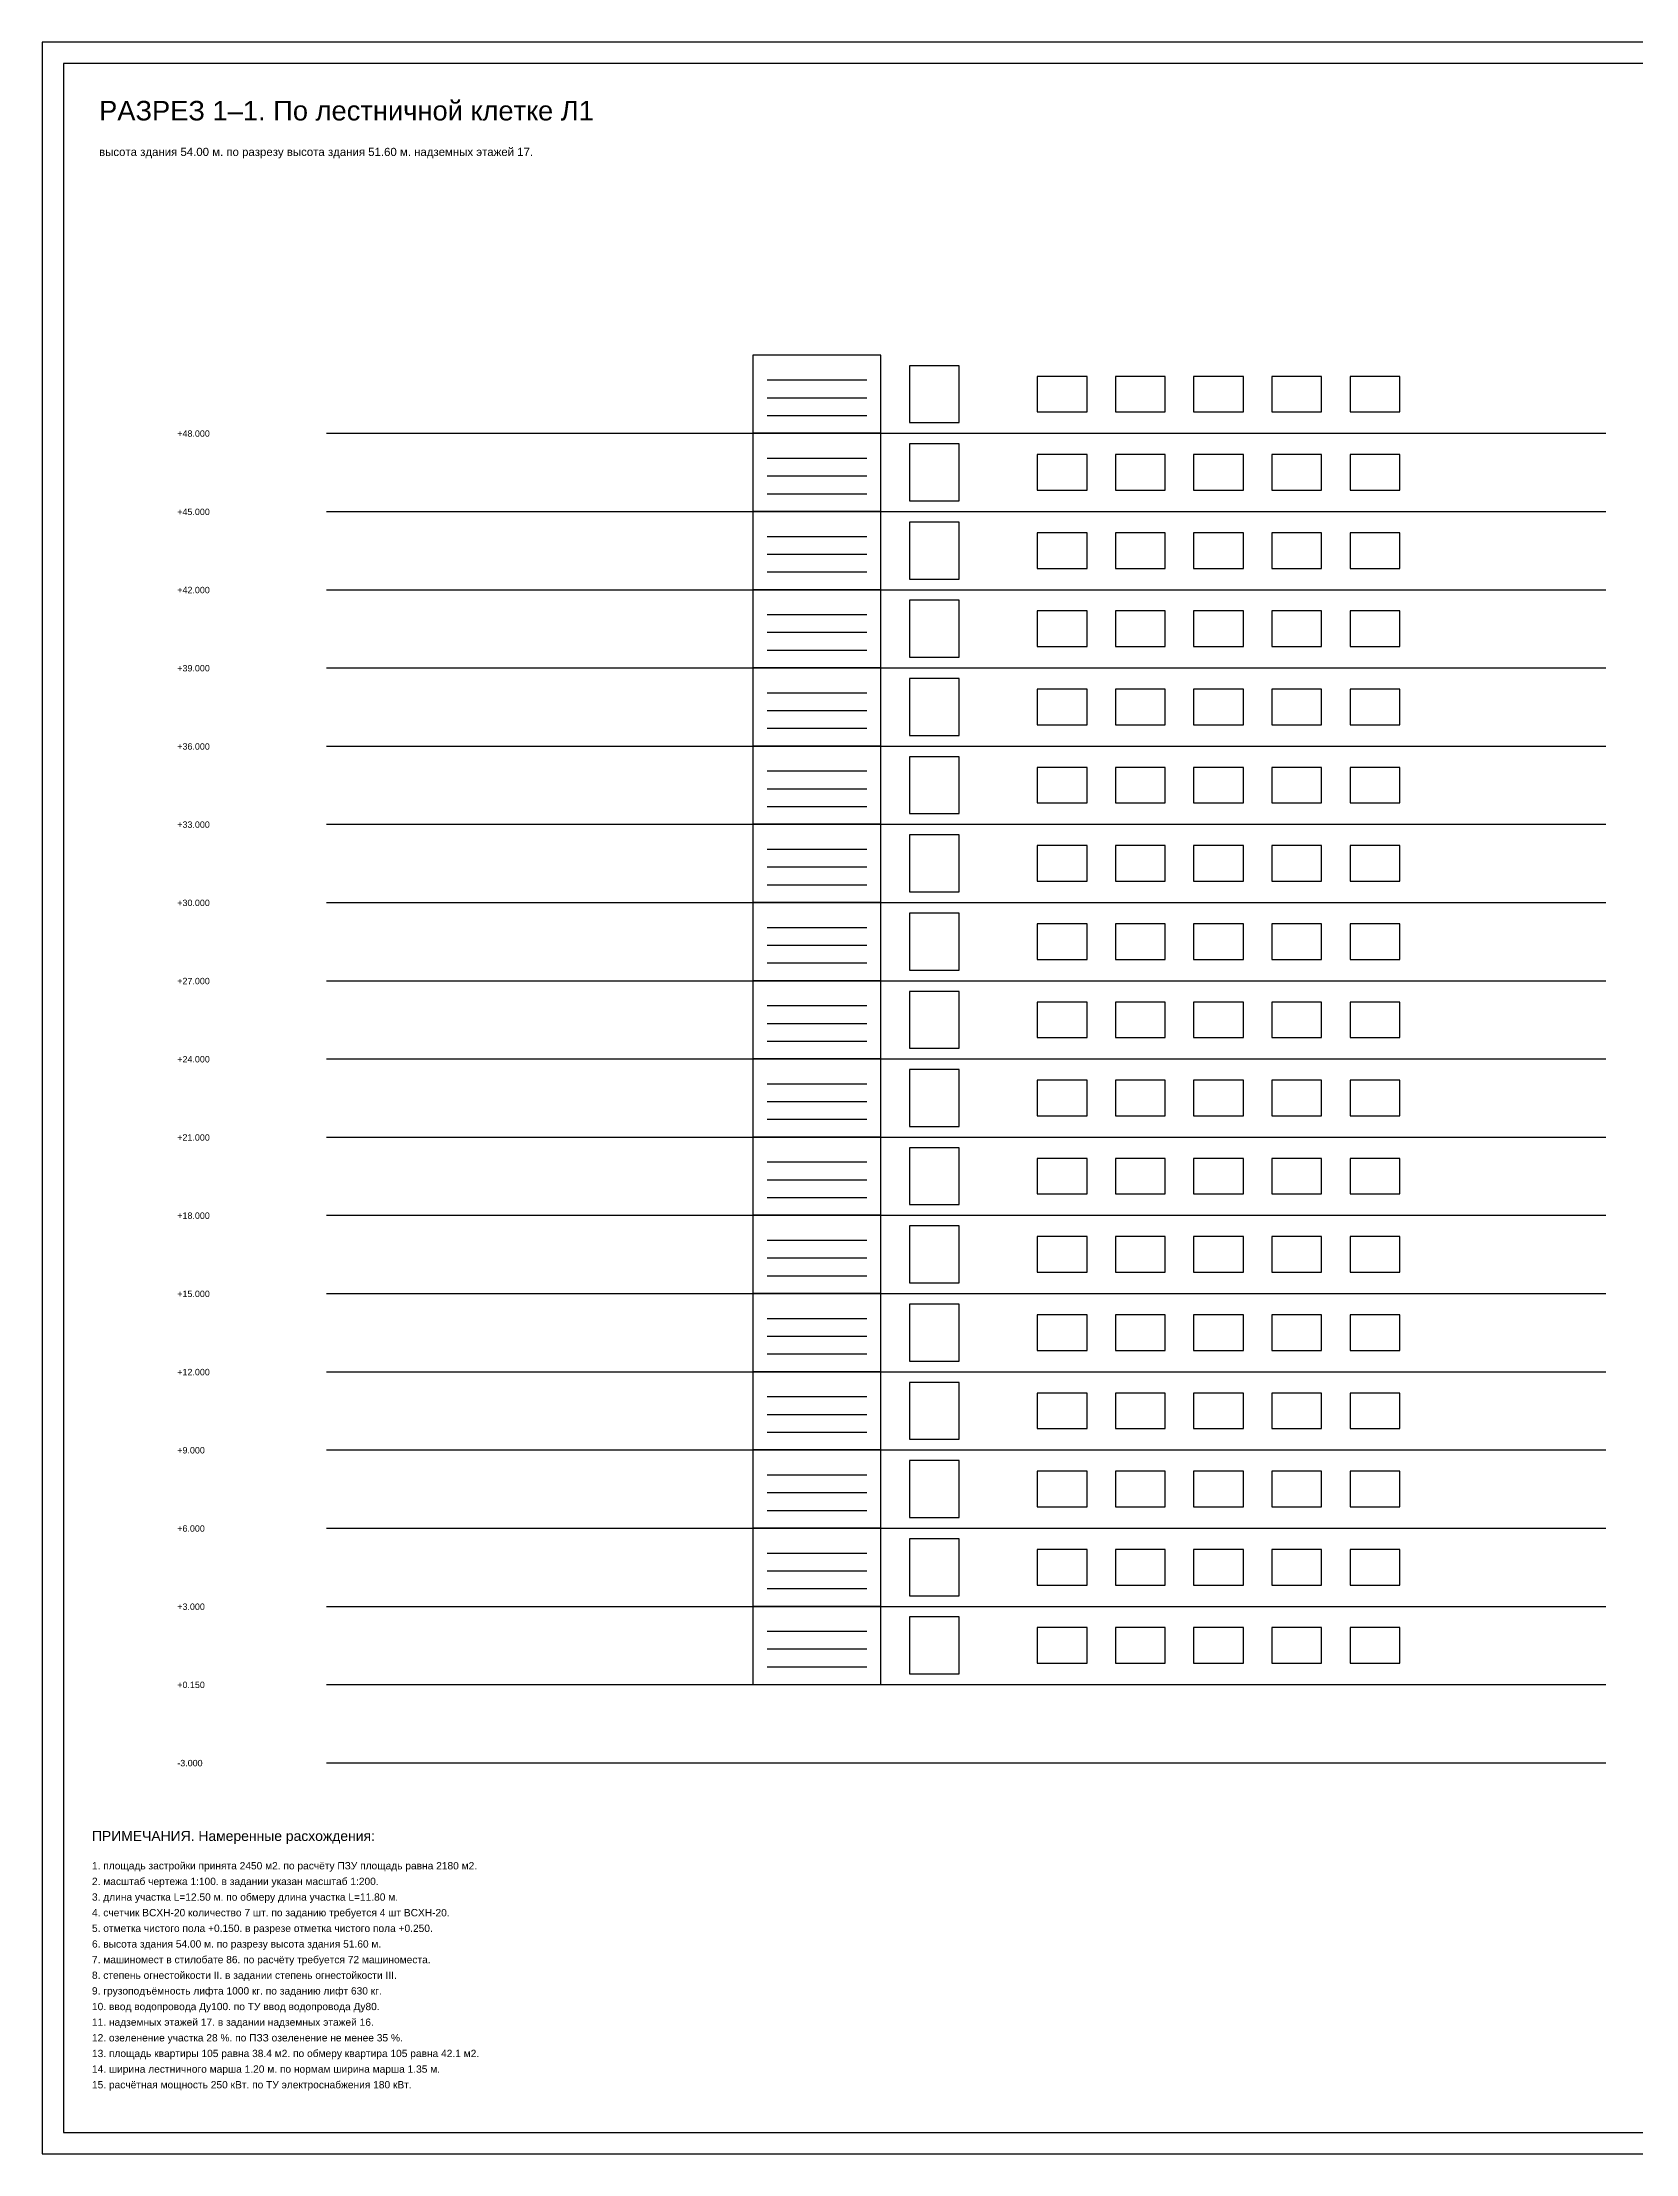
# Model space of a CAD drawing. Header units: millimetres. Extents: x 0 to 7008, y 0 to 594.
# Drawn here: x 3524 to 3972, y 0 to 594 of the extents above; entities that cross this region are included whole.
import ezdxf

# ---------------------------------------------------------------- set-up
doc = ezdxf.new("R2010")
doc.units = ezdxf.units.MM
for name, color, linetype in [('DIM', 3, 'Continuous'), ('GRAPH', 7, 'Continuous'), ('TEXT', 2, 'Continuous')]:
    doc.layers.add(name, color=color, linetype=linetype)
doc.styles.get("Standard").update_dxf_attribs({"font": 'arial.ttf'})

msp = doc.modelspace()

# ---------------------------------------------------------------- linework, layer by layer
at = {"layer": 'GRAPH'}
for p, q in [((4359, 588), (3530, 588)), ((3530, 588), (3530, 6)), ((3760, 506), (3724, 506)), ((3724, 506), (3724, 484)), ((3760, 484), (3760, 506)), ((3728, 499), (3756, 499)), ((3782, 503), (3768, 503)), ((3768, 503), (3768, 487)), ((3782, 487), (3782, 503)), ((3818, 500), (3804, 500)), ((3804, 500), (3804, 490)), ((3818, 490), (3818, 500)), ((3840, 500), (3826, 500)), ((3826, 500), (3826, 490)), ((3840, 490), (3840, 500)), ((3862, 500), (3848, 500)), ((3848, 500), (3848, 490)), ((3862, 490), (3862, 500)), ((3884, 500), (3870, 500)), ((3870, 500), (3870, 490)), ((3884, 490), (3884, 500)), ((3906, 500), (3892, 500)), ((3892, 500), (3892, 490)), ((3906, 490), (3906, 500)), ((3728, 494), (3756, 494)), ((3728, 489), (3756, 489)), ((3804, 490), (3818, 490)), ((3826, 490), (3840, 490)), ((3848, 490), (3862, 490)), ((3870, 490), (3884, 490)), ((3892, 490), (3906, 490)), ((3604, 484), (3964, 484)), ((3760, 484), (3724, 484)), ((3724, 484), (3724, 462)), ((3724, 484), (3760, 484)), ((3760, 462), (3760, 484)), ((3768, 487), (3782, 487)), ((3728, 477), (3756, 477)), ((3782, 481), (3768, 481)), ((3768, 481), (3768, 465)), ((3782, 465), (3782, 481)), ((3818, 478), (3804, 478)), ((3804, 478), (3804, 468)), ((3818, 468), (3818, 478)), ((3840, 478), (3826, 478)), ((3826, 478), (3826, 468)), ((3840, 468), (3840, 478)), ((3862, 478), (3848, 478)), ((3848, 478), (3848, 468)), ((3862, 468), (3862, 478)), ((3884, 478), (3870, 478)), ((3870, 478), (3870, 468)), ((3884, 468), (3884, 478)), ((3906, 478), (3892, 478)), ((3892, 478), (3892, 468)), ((3906, 468), (3906, 478)), ((3728, 472), (3756, 472)), ((3728, 467), (3756, 467)), ((3768, 465), (3782, 465)), ((3804, 468), (3818, 468)), ((3826, 468), (3840, 468)), ((3848, 468), (3862, 468)), ((3870, 468), (3884, 468)), ((3892, 468), (3906, 468)), ((3604, 462), (3964, 462)), ((3760, 462), (3724, 462)), ((3724, 462), (3724, 440)), ((3724, 462), (3760, 462)), ((3760, 440), (3760, 462)), ((3782, 459), (3768, 459)), ((3768, 459), (3768, 443)), ((3782, 443), (3782, 459)), ((3728, 455), (3756, 455)), ((3818, 456), (3804, 456)), ((3804, 456), (3804, 446)), ((3818, 446), (3818, 456)), ((3840, 456), (3826, 456)), ((3826, 456), (3826, 446)), ((3840, 446), (3840, 456)), ((3862, 456), (3848, 456)), ((3848, 456), (3848, 446)), ((3862, 446), (3862, 456)), ((3884, 456), (3870, 456)), ((3870, 456), (3870, 446)), ((3884, 446), (3884, 456)), ((3906, 456), (3892, 456)), ((3892, 456), (3892, 446)), ((3906, 446), (3906, 456)), ((3728, 450), (3756, 450)), ((3804, 446), (3818, 446)), ((3826, 446), (3840, 446)), ((3848, 446), (3862, 446)), ((3870, 446), (3884, 446)), ((3892, 446), (3906, 446)), ((3604, 440), (3964, 440)), ((3760, 440), (3724, 440)), ((3724, 440), (3724, 418)), ((3724, 440), (3760, 440)), ((3728, 445), (3756, 445)), ((3760, 418), (3760, 440)), ((3768, 443), (3782, 443)), ((3782, 437), (3768, 437)), ((3768, 437), (3768, 421)), ((3782, 421), (3782, 437)), ((3818, 434), (3804, 434)), ((3804, 434), (3804, 424)), ((3818, 424), (3818, 434)), ((3840, 434), (3826, 434)), ((3826, 434), (3826, 424)), ((3840, 424), (3840, 434)), ((3862, 434), (3848, 434)), ((3848, 434), (3848, 424)), ((3862, 424), (3862, 434)), ((3884, 434), (3870, 434)), ((3870, 434), (3870, 424)), ((3884, 424), (3884, 434)), ((3906, 434), (3892, 434)), ((3892, 434), (3892, 424)), ((3906, 424), (3906, 434)), ((3728, 433), (3756, 433)), ((3728, 428), (3756, 428)), ((3728, 423), (3756, 423)), ((3804, 424), (3818, 424)), ((3826, 424), (3840, 424)), ((3848, 424), (3862, 424)), ((3870, 424), (3884, 424)), ((3892, 424), (3906, 424)), ((3604, 418), (3964, 418)), ((3760, 418), (3724, 418)), ((3724, 418), (3724, 396)), ((3724, 418), (3760, 418)), ((3760, 396), (3760, 418)), ((3768, 421), (3782, 421)), ((3728, 411), (3756, 411)), ((3782, 415), (3768, 415)), ((3768, 415), (3768, 399)), ((3782, 399), (3782, 415)), ((3818, 412), (3804, 412)), ((3804, 412), (3804, 402)), ((3818, 402), (3818, 412)), ((3840, 412), (3826, 412)), ((3826, 412), (3826, 402)), ((3840, 402), (3840, 412)), ((3862, 412), (3848, 412)), ((3848, 412), (3848, 402)), ((3862, 402), (3862, 412)), ((3884, 412), (3870, 412)), ((3870, 412), (3870, 402)), ((3884, 402), (3884, 412)), ((3906, 412), (3892, 412)), ((3892, 412), (3892, 402)), ((3906, 402), (3906, 412)), ((3728, 406), (3756, 406)), ((3728, 401), (3756, 401)), ((3768, 399), (3782, 399)), ((3804, 402), (3818, 402)), ((3826, 402), (3840, 402)), ((3848, 402), (3862, 402)), ((3870, 402), (3884, 402)), ((3892, 402), (3906, 402)), ((3604, 396), (3964, 396)), ((3760, 396), (3724, 396)), ((3724, 396), (3724, 374)), ((3724, 396), (3760, 396)), ((3760, 374), (3760, 396)), ((3782, 393), (3768, 393)), ((3768, 393), (3768, 377)), ((3782, 377), (3782, 393)), ((3728, 389), (3756, 389)), ((3818, 390), (3804, 390)), ((3804, 390), (3804, 380)), ((3818, 380), (3818, 390)), ((3840, 390), (3826, 390)), ((3826, 390), (3826, 380)), ((3840, 380), (3840, 390)), ((3862, 390), (3848, 390)), ((3848, 390), (3848, 380)), ((3862, 380), (3862, 390)), ((3884, 390), (3870, 390)), ((3870, 390), (3870, 380)), ((3884, 380), (3884, 390)), ((3906, 390), (3892, 390)), ((3892, 390), (3892, 380)), ((3906, 380), (3906, 390)), ((3728, 384), (3756, 384)), ((3728, 379), (3756, 379)), ((3768, 377), (3782, 377)), ((3804, 380), (3818, 380)), ((3826, 380), (3840, 380)), ((3848, 380), (3862, 380)), ((3870, 380), (3884, 380)), ((3892, 380), (3906, 380)), ((3604, 374), (3964, 374)), ((3760, 374), (3724, 374)), ((3724, 374), (3724, 352)), ((3724, 374), (3760, 374)), ((3760, 352), (3760, 374)), ((3782, 371), (3768, 371)), ((3768, 371), (3768, 355)), ((3782, 355), (3782, 371)), ((3728, 367), (3756, 367)), ((3818, 368), (3804, 368)), ((3804, 368), (3804, 358)), ((3818, 358), (3818, 368)), ((3840, 368), (3826, 368)), ((3826, 368), (3826, 358)), ((3840, 358), (3840, 368)), ((3862, 368), (3848, 368)), ((3848, 368), (3848, 358)), ((3862, 358), (3862, 368)), ((3884, 368), (3870, 368)), ((3870, 368), (3870, 358)), ((3884, 358), (3884, 368)), ((3906, 368), (3892, 368)), ((3892, 368), (3892, 358)), ((3906, 358), (3906, 368)), ((3728, 362), (3756, 362)), ((3728, 357), (3756, 357)), ((3804, 358), (3818, 358)), ((3826, 358), (3840, 358)), ((3848, 358), (3862, 358)), ((3870, 358), (3884, 358)), ((3892, 358), (3906, 358)), ((3604, 352), (3964, 352)), ((3760, 352), (3724, 352)), ((3724, 352), (3724, 330)), ((3724, 352), (3760, 352)), ((3760, 330), (3760, 352)), ((3768, 355), (3782, 355)), ((3728, 345), (3756, 345)), ((3782, 349), (3768, 349)), ((3768, 349), (3768, 333)), ((3782, 333), (3782, 349)), ((3818, 346), (3804, 346)), ((3804, 346), (3804, 336)), ((3818, 336), (3818, 346)), ((3840, 346), (3826, 346)), ((3826, 346), (3826, 336)), ((3840, 336), (3840, 346)), ((3862, 346), (3848, 346)), ((3848, 346), (3848, 336)), ((3862, 336), (3862, 346)), ((3884, 346), (3870, 346)), ((3870, 346), (3870, 336)), ((3884, 336), (3884, 346)), ((3906, 346), (3892, 346)), ((3892, 346), (3892, 336)), ((3906, 336), (3906, 346)), ((3728, 340), (3756, 340)), ((3728, 335), (3756, 335)), ((3768, 333), (3782, 333)), ((3804, 336), (3818, 336)), ((3826, 336), (3840, 336)), ((3848, 336), (3862, 336)), ((3870, 336), (3884, 336)), ((3892, 336), (3906, 336)), ((3604, 330), (3964, 330)), ((3760, 330), (3724, 330)), ((3724, 330), (3724, 308)), ((3724, 330), (3760, 330)), ((3760, 308), (3760, 330)), ((3782, 327), (3768, 327)), ((3768, 327), (3768, 311)), ((3782, 311), (3782, 327)), ((3728, 323), (3756, 323)), ((3818, 324), (3804, 324)), ((3804, 324), (3804, 314)), ((3818, 314), (3818, 324)), ((3840, 324), (3826, 324)), ((3826, 324), (3826, 314)), ((3840, 314), (3840, 324)), ((3862, 324), (3848, 324)), ((3848, 324), (3848, 314)), ((3862, 314), (3862, 324)), ((3884, 324), (3870, 324)), ((3870, 324), (3870, 314)), ((3884, 314), (3884, 324)), ((3906, 324), (3892, 324)), ((3892, 324), (3892, 314)), ((3906, 314), (3906, 324)), ((3728, 318), (3756, 318)), ((3728, 313), (3756, 313)), ((3768, 311), (3782, 311)), ((3804, 314), (3818, 314)), ((3826, 314), (3840, 314)), ((3848, 314), (3862, 314)), ((3870, 314), (3884, 314)), ((3892, 314), (3906, 314)), ((3604, 308), (3964, 308)), ((3760, 308), (3724, 308)), ((3724, 308), (3724, 286)), ((3724, 308), (3760, 308)), ((3760, 286), (3760, 308)), ((3782, 305), (3768, 305)), ((3768, 305), (3768, 289)), ((3782, 289), (3782, 305)), ((3728, 301), (3756, 301)), ((3818, 302), (3804, 302)), ((3804, 302), (3804, 292)), ((3818, 292), (3818, 302)), ((3840, 302), (3826, 302)), ((3826, 302), (3826, 292)), ((3840, 292), (3840, 302)), ((3862, 302), (3848, 302)), ((3848, 302), (3848, 292)), ((3862, 292), (3862, 302)), ((3884, 302), (3870, 302)), ((3870, 302), (3870, 292)), ((3884, 292), (3884, 302)), ((3906, 302), (3892, 302)), ((3892, 302), (3892, 292)), ((3906, 292), (3906, 302)), ((3728, 296), (3756, 296)), ((3804, 292), (3818, 292)), ((3826, 292), (3840, 292)), ((3848, 292), (3862, 292)), ((3870, 292), (3884, 292)), ((3892, 292), (3906, 292)), ((3604, 286), (3964, 286)), ((3760, 286), (3724, 286)), ((3724, 286), (3724, 264)), ((3724, 286), (3760, 286)), ((3728, 291), (3756, 291)), ((3760, 264), (3760, 286)), ((3768, 289), (3782, 289)), ((3782, 283), (3768, 283)), ((3768, 283), (3768, 267)), ((3782, 267), (3782, 283)), ((3818, 280), (3804, 280)), ((3804, 280), (3804, 270)), ((3818, 270), (3818, 280)), ((3840, 280), (3826, 280)), ((3826, 280), (3826, 270)), ((3840, 270), (3840, 280)), ((3862, 280), (3848, 280)), ((3848, 280), (3848, 270)), ((3862, 270), (3862, 280)), ((3884, 280), (3870, 280)), ((3870, 280), (3870, 270)), ((3884, 270), (3884, 280)), ((3906, 280), (3892, 280)), ((3892, 280), (3892, 270)), ((3906, 270), (3906, 280)), ((3728, 279), (3756, 279)), ((3728, 274), (3756, 274)), ((3728, 269), (3756, 269)), ((3804, 270), (3818, 270)), ((3826, 270), (3840, 270)), ((3848, 270), (3862, 270)), ((3870, 270), (3884, 270)), ((3892, 270), (3906, 270)), ((3604, 264), (3964, 264)), ((3760, 264), (3724, 264)), ((3724, 264), (3724, 242)), ((3724, 264), (3760, 264)), ((3760, 242), (3760, 264)), ((3768, 267), (3782, 267)), ((3728, 257), (3756, 257)), ((3782, 261), (3768, 261)), ((3768, 261), (3768, 245)), ((3782, 245), (3782, 261)), ((3818, 258), (3804, 258)), ((3804, 258), (3804, 248)), ((3818, 248), (3818, 258)), ((3840, 258), (3826, 258)), ((3826, 258), (3826, 248)), ((3840, 248), (3840, 258)), ((3862, 258), (3848, 258)), ((3848, 258), (3848, 248)), ((3862, 248), (3862, 258)), ((3884, 258), (3870, 258)), ((3870, 258), (3870, 248)), ((3884, 248), (3884, 258)), ((3906, 258), (3892, 258)), ((3892, 258), (3892, 248)), ((3906, 248), (3906, 258)), ((3728, 252), (3756, 252)), ((3728, 247), (3756, 247)), ((3768, 245), (3782, 245)), ((3804, 248), (3818, 248)), ((3826, 248), (3840, 248)), ((3848, 248), (3862, 248)), ((3870, 248), (3884, 248)), ((3892, 248), (3906, 248)), ((3604, 242), (3964, 242)), ((3760, 242), (3724, 242)), ((3724, 242), (3724, 220)), ((3724, 242), (3760, 242)), ((3760, 220), (3760, 242)), ((3782, 239), (3768, 239)), ((3768, 239), (3768, 223)), ((3782, 223), (3782, 239)), ((3728, 235), (3756, 235)), ((3818, 236), (3804, 236)), ((3804, 236), (3804, 226)), ((3818, 226), (3818, 236)), ((3840, 236), (3826, 236)), ((3826, 236), (3826, 226)), ((3840, 226), (3840, 236)), ((3862, 236), (3848, 236)), ((3848, 236), (3848, 226)), ((3862, 226), (3862, 236)), ((3884, 236), (3870, 236)), ((3870, 236), (3870, 226)), ((3884, 226), (3884, 236)), ((3906, 236), (3892, 236)), ((3892, 236), (3892, 226)), ((3906, 226), (3906, 236)), ((3728, 230), (3756, 230)), ((3804, 226), (3818, 226)), ((3826, 226), (3840, 226)), ((3848, 226), (3862, 226)), ((3870, 226), (3884, 226)), ((3892, 226), (3906, 226)), ((3604, 220), (3964, 220)), ((3760, 220), (3724, 220)), ((3724, 220), (3724, 198)), ((3724, 220), (3760, 220)), ((3728, 225), (3756, 225)), ((3760, 198), (3760, 220)), ((3768, 223), (3782, 223)), ((3782, 217), (3768, 217)), ((3768, 217), (3768, 201)), ((3782, 201), (3782, 217)), ((3818, 214), (3804, 214)), ((3804, 214), (3804, 204)), ((3818, 204), (3818, 214)), ((3840, 214), (3826, 214)), ((3826, 214), (3826, 204)), ((3840, 204), (3840, 214)), ((3862, 214), (3848, 214)), ((3848, 214), (3848, 204)), ((3862, 204), (3862, 214)), ((3884, 214), (3870, 214)), ((3870, 214), (3870, 204)), ((3884, 204), (3884, 214)), ((3906, 214), (3892, 214)), ((3892, 214), (3892, 204)), ((3906, 204), (3906, 214)), ((3728, 213), (3756, 213)), ((3728, 208), (3756, 208)), ((3728, 203), (3756, 203)), ((3804, 204), (3818, 204)), ((3826, 204), (3840, 204)), ((3848, 204), (3862, 204)), ((3870, 204), (3884, 204)), ((3892, 204), (3906, 204)), ((3604, 198), (3964, 198)), ((3760, 198), (3724, 198)), ((3724, 198), (3724, 176)), ((3724, 198), (3760, 198)), ((3760, 176), (3760, 198)), ((3768, 201), (3782, 201)), ((3728, 191), (3756, 191)), ((3782, 195), (3768, 195)), ((3768, 195), (3768, 179)), ((3782, 179), (3782, 195)), ((3818, 192), (3804, 192)), ((3804, 192), (3804, 182)), ((3818, 182), (3818, 192)), ((3840, 192), (3826, 192)), ((3826, 192), (3826, 182)), ((3840, 182), (3840, 192)), ((3862, 192), (3848, 192)), ((3848, 192), (3848, 182)), ((3862, 182), (3862, 192)), ((3884, 192), (3870, 192)), ((3870, 192), (3870, 182)), ((3884, 182), (3884, 192)), ((3906, 192), (3892, 192)), ((3892, 192), (3892, 182)), ((3906, 182), (3906, 192)), ((3728, 186), (3756, 186)), ((3728, 181), (3756, 181)), ((3768, 179), (3782, 179)), ((3804, 182), (3818, 182)), ((3826, 182), (3840, 182)), ((3848, 182), (3862, 182)), ((3870, 182), (3884, 182)), ((3892, 182), (3906, 182)), ((3604, 176), (3964, 176)), ((3760, 176), (3724, 176)), ((3724, 176), (3724, 154)), ((3724, 176), (3760, 176)), ((3760, 154), (3760, 176)), ((3782, 173), (3768, 173)), ((3768, 173), (3768, 157)), ((3782, 157), (3782, 173)), ((3728, 169), (3756, 169)), ((3818, 170), (3804, 170)), ((3804, 170), (3804, 160)), ((3818, 160), (3818, 170)), ((3840, 170), (3826, 170)), ((3826, 170), (3826, 160)), ((3840, 160), (3840, 170)), ((3862, 170), (3848, 170)), ((3848, 170), (3848, 160)), ((3862, 160), (3862, 170)), ((3884, 170), (3870, 170)), ((3870, 170), (3870, 160)), ((3884, 160), (3884, 170)), ((3906, 170), (3892, 170)), ((3892, 170), (3892, 160)), ((3906, 160), (3906, 170)), ((3728, 164), (3756, 164)), ((3728, 159), (3756, 159)), ((3768, 157), (3782, 157)), ((3804, 160), (3818, 160)), ((3826, 160), (3840, 160)), ((3848, 160), (3862, 160)), ((3870, 160), (3884, 160)), ((3892, 160), (3906, 160)), ((3604, 154), (3964, 154)), ((3760, 154), (3724, 154)), ((3724, 154), (3724, 132)), ((3724, 154), (3760, 154)), ((3760, 132), (3760, 154)), ((3782, 151), (3768, 151)), ((3768, 151), (3768, 135)), ((3782, 135), (3782, 151)), ((3728, 147), (3756, 147)), ((3818, 148), (3804, 148)), ((3804, 148), (3804, 138)), ((3818, 138), (3818, 148)), ((3840, 148), (3826, 148)), ((3826, 148), (3826, 138)), ((3840, 138), (3840, 148)), ((3862, 148), (3848, 148)), ((3848, 148), (3848, 138)), ((3862, 138), (3862, 148)), ((3884, 148), (3870, 148)), ((3870, 148), (3870, 138)), ((3884, 138), (3884, 148)), ((3906, 148), (3892, 148)), ((3892, 148), (3892, 138)), ((3906, 138), (3906, 148)), ((3728, 142), (3756, 142)), ((3728, 137), (3756, 137)), ((3804, 138), (3818, 138)), ((3826, 138), (3840, 138)), ((3848, 138), (3862, 138)), ((3870, 138), (3884, 138)), ((3892, 138), (3906, 138)), ((3604, 132), (3964, 132)), ((3724, 132), (3760, 132)), ((3768, 135), (3782, 135)), ((3604, 110), (3964, 110)), ((3530, 6), (4359, 6))]:
    msp.add_line(p, q, dxfattribs=at)
msp.add_lwpolyline([(3524, 0), (4365, 0), (4365, 594), (3524, 594)], close=True, dxfattribs=at)

# ---------------------------------------------------------------- texts
at = {"layer": 'DIM'}
for s, p in [('+48.000', (3562, 483)), ('+45.000', (3562, 461)), ('+42.000', (3562, 439)), ('+39.000', (3562, 417)), ('+36.000', (3562, 395)), ('+33.000', (3562, 373)), ('+30.000', (3562, 351)), ('+27.000', (3562, 329)), ('+24.000', (3562, 307)), ('+21.000', (3562, 285)), ('+18.000', (3562, 263)), ('+15.000', (3562, 241)), ('+12.000', (3562, 219)), ('+9.000', (3562, 197)), ('+6.000', (3562, 175)), ('+3.000', (3562, 153)), ('+0.150', (3562, 131)), ('-3.000', (3562, 109))]:
    msp.add_text(s, height=1.8, dxfattribs=at).set_placement(p)
at = {"layer": 'TEXT'}
for s, height, p in [('РАЗРЕЗ 1–1. По лестничной клетке Л1', 5.5, (3540, 572)), ('высота здания 54.00 м. по разрезу высота здания 51.60 м. надземных этажей 17.', 2.3, (3540, 562)), ('ПРИМЕЧАНИЯ. Намеренные расхождения:', 2.8, (3538, 88)), ('2. масштаб чертежа 1:100. в задании указан масштаб 1:200.', 2.05, (3538, 75.6)), ('1. площадь застройки принята 2450 м2. по расчёту ПЗУ площадь равна 2180 м2.', 2.05, (3538, 80)), ('3. длина участка L=12.50 м. по обмеру длина участка L=11.80 м.', 2.05, (3538, 71.2)), ('4. счетчик ВСХН-20 количество 7 шт. по заданию требуется 4 шт ВСХН-20.', 2.05, (3538, 66.8)), ('5. отметка чистого пола +0.150. в разрезе отметка чистого пола +0.250.', 2.05, (3538, 62.4)), ('6. высота здания 54.00 м. по разрезу высота здания 51.60 м.', 2.05, (3538, 58)), ('7. машиномест в стилобате 86. по расчёту требуется 72 машиноместа.', 2.05, (3538, 53.6)), ('8. степень огнестойкости II. в задании степень огнестойкости III.', 2.05, (3538, 49.2)), ('9. грузоподъёмность лифта 1000 кг. по заданию лифт 630 кг.', 2.05, (3538, 44.8)), ('10. ввод водопровода Ду100. по ТУ ввод водопровода Ду80.', 2.05, (3538, 40.4)), ('11. надземных этажей 17. в задании надземных этажей 16.', 2.05, (3538, 36)), ('12. озеленение участка 28 %. по ПЗЗ озеленение не менее 35 %.', 2.05, (3538, 31.6)), ('13. площадь квартиры 105 равна 38.4 м2. по обмеру квартира 105 равна 42.1 м2.', 2.05, (3538, 27.2)), ('14. ширина лестничного марша 1.20 м. по нормам ширина марша 1.35 м.', 2.05, (3538, 22.8)), ('15. расчётная мощность 250 кВт. по ТУ электроснабжения 180 кВт.', 2.05, (3538, 18.4))]:
    msp.add_text(s, height=height, dxfattribs=at).set_placement(p)

doc.saveas('drawing.dxf')
